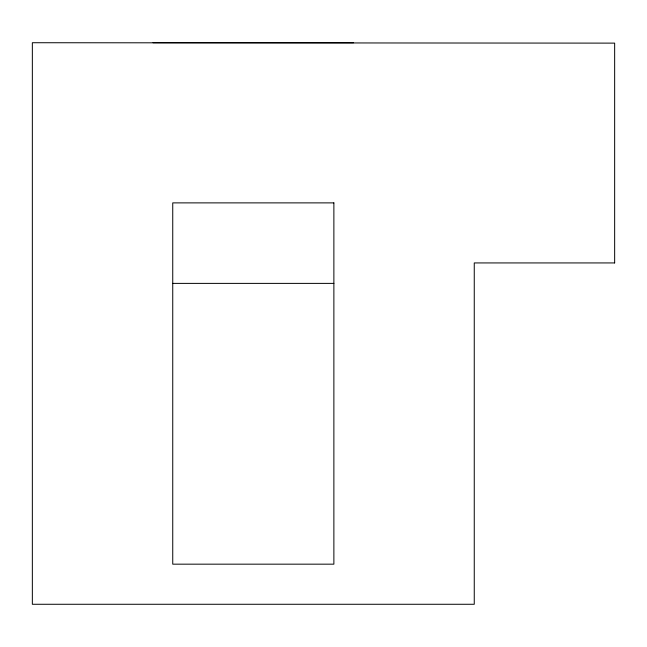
<?xml version="1.0" encoding="UTF-8"?>
<svg xmlns="http://www.w3.org/2000/svg" width="647" height="647" viewBox="0 0 647 647"><rect width="100%" height="100%" fill="white"/><g stroke="black" fill="none" stroke-linecap="round" stroke-linejoin="round"><path stroke-width="0.97" d="M153.032 42.726L353.585 42.726M172.741 283.386L333.876 283.386M333.876 202.883L172.741 202.883L172.741 564.168L333.876 564.168L333.876 202.883M614.65 262.933L474.259 262.933L474.259 604.274L32.35 604.274L32.35 42.726L614.65 43.123L614.65 262.933"/></g></svg>
